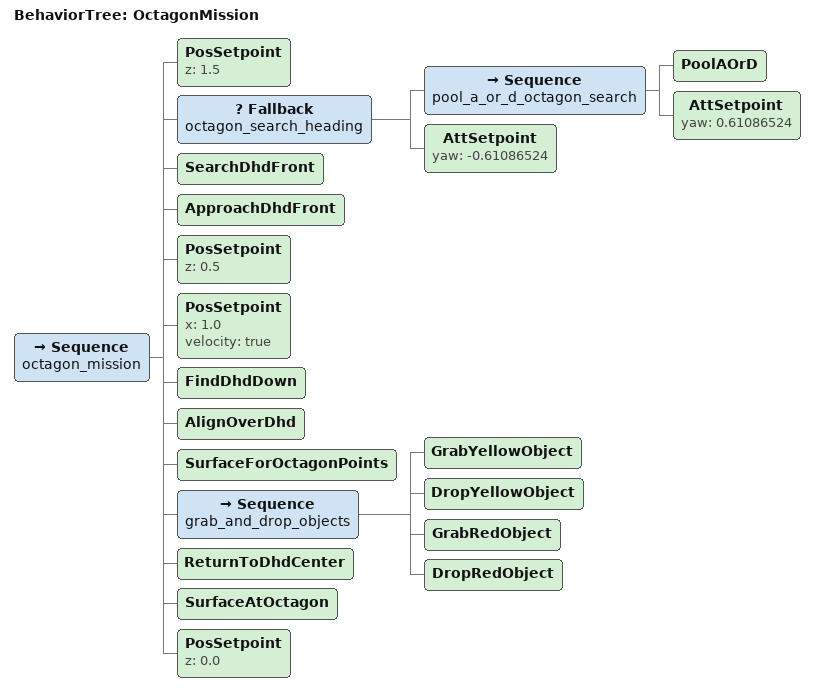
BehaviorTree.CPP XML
<?xml version="1.0" encoding="UTF-8"?>
<root BTCPP_format="4" main_tree_to_execute="OctagonMission">
  <BehaviorTree ID="OctagonMission">
    <Sequence name="octagon_mission">
      <PosSetpoint z="1.5"/>
      <Fallback name="octagon_search_heading">
        <Sequence name="pool_a_or_d_octagon_search">
          <PoolAOrD/>
          <AttSetpoint yaw="0.61086524"/>
        </Sequence>
        <AttSetpoint yaw="-0.61086524"/>
      </Fallback>
      <SearchDhdFront/>
      <ApproachDhdFront/>
      <PosSetpoint z="0.5"/>
      <PosSetpoint x="1.0" velocity="true"/>
      <FindDhdDown/>
      <AlignOverDhd/>
      <SurfaceForOctagonPoints/>
      <Sequence name="grab_and_drop_objects">
        <GrabYellowObject/>
        <DropYellowObject/>
        <GrabRedObject/>
        <DropRedObject/>
      </Sequence>
      <ReturnToDhdCenter/>
      <SurfaceAtOctagon/>
      <PosSetpoint z="0.0"/>
    </Sequence>
  </BehaviorTree>
</root>
